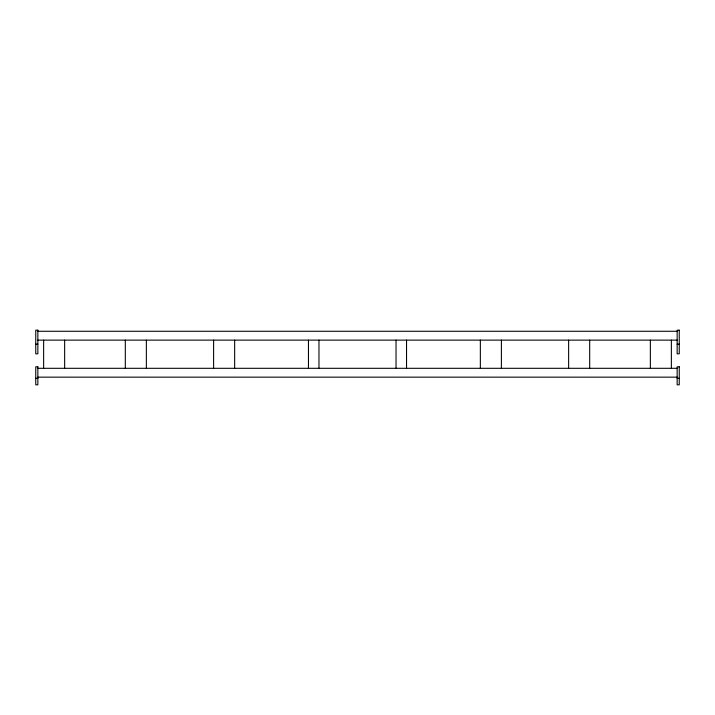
<?xml version="1.0" encoding="UTF-8"?>
<svg xmlns="http://www.w3.org/2000/svg" width="715" height="715" viewBox="0 0 715 715"><rect width="100%" height="100%" fill="white"/><g stroke="black" fill="none" stroke-linecap="round" stroke-linejoin="round"><path stroke-width="1.07" d="M37.85 331.268L677.15 331.268M37.85 340.126L677.15 340.126M35.75 344.174L37.85 344.174M677.15 344.174L679.25 344.174M37.85 368.305L677.15 368.305M37.85 377.154L677.15 377.154M35.75 378.315L37.85 378.315M677.15 378.315L679.25 378.315M671.367 340.126L671.367 368.305M650.355 340.126L650.355 368.305M589.687 340.126L589.687 368.305M568.631 340.126L568.631 368.305M501.394 340.126L501.394 368.305M480.346 340.126L480.346 368.305M406.54 340.126L406.54 368.305M396.03 340.126L396.03 368.305M318.97 340.126L318.97 368.305M308.46 340.126L308.46 368.305M234.654 340.126L234.654 368.305M213.606 340.126L213.606 368.305M146.369 340.126L146.369 368.305M125.313 340.126L125.313 368.305M64.645 340.126L64.645 368.305M43.633 340.126L43.633 368.305M37.85 330.178L35.75 330.178L35.75 353.827L37.85 353.818L37.85 330.178M679.25 330.178L677.15 330.178L677.15 353.827L679.25 353.827L679.25 330.178M37.85 366.822L35.75 366.822L35.75 384.822L37.85 384.822L37.85 366.822M679.25 366.822L677.15 366.822L677.15 384.822L679.25 384.822L679.25 366.822"/></g></svg>
